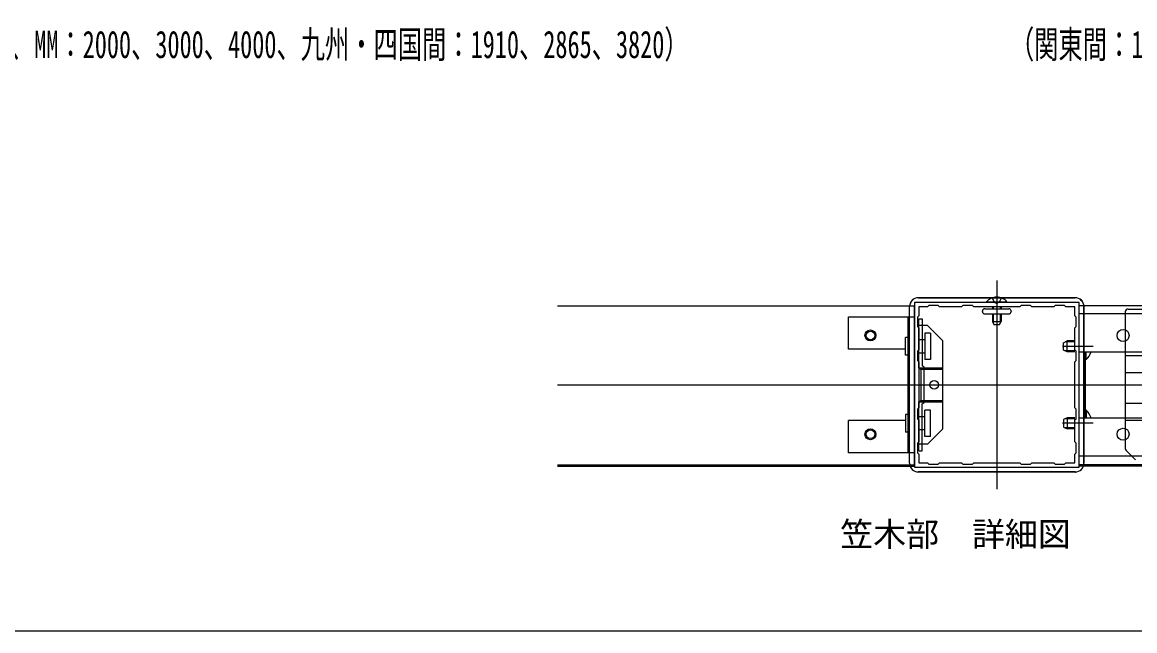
# Model space of a CAD drawing. Units: millimetres, scale not verified. Extents: x -875 to 875, y -1304 to 1297.
# Drawn here: x -369 to 138, y -1304 to -1027 of the extents above; entities that cross this region are included whole.
import ezdxf
from ezdxf.enums import TextEntityAlignment as Align

# ---------------------------------------------------------------- set-up
doc = ezdxf.new("R2010")
doc.units = ezdxf.units.MM
doc.header["$LTSCALE"] = 8
for name, color, linetype in [('0-1_USER1', 3, 'Continuous'), ('0-3_YKK_11E', 7, 'Continuous'), ('0-4_YKK_12', 2, 'Continuous'), ('0-5_YKK_13', 4, 'Continuous'), ('0-7_YKK_D', 6, 'Continuous'), ('0-8_YKK_ZWAK', 7, 'Continuous')]:
    doc.layers.add(name, color=color, linetype=linetype)
doc.styles.add('ＭＳ ゴシック', font='')
doc.styles.get('ＭＳ ゴシック').set_extended_font_data('MS Gothic')

msp = doc.modelspace()

# ---------------------------------------------------------------- linework, layer by layer
at = {"layer": '0-3_YKK_11E'}
msp.add_lwpolyline([(112.5, -1154.7), (37.5, -1154.7), (37.5, -1229.7), (112.5, -1229.7)], close=True, dxfattribs=at)
for points in [[(85.5, -1156.7), (64.5, -1156.7), (63.9, -1156.1), (59.6, -1156.1), (59, -1156.7), (49, -1156.7), (48.4, -1156.1), (44.1, -1156.1), (43.5, -1156.7), (39.5, -1156.7), (39.5, -1160.7), (38.9, -1161.3), (38.9, -1165.6), (39.5, -1166.2), (39.5, -1176.2), (38.9, -1176.8), (38.9, -1181.1), (39.5, -1181.7), (39.5, -1202.7), (38.9, -1203.3), (38.9, -1207.6), (39.5, -1208.2), (39.5, -1218.2), (38.9, -1218.8), (38.9, -1223.1), (39.5, -1223.7), (39.5, -1227.7), (43.5, -1227.7), (44.1, -1228.3), (48.4, -1228.3), (49, -1227.7), (59, -1227.7), (59.6, -1228.3), (63.9, -1228.3), (64.5, -1227.7), (85.5, -1227.7), (86.1, -1228.3), (90.4, -1228.3), (91, -1227.7), (101, -1227.7)], [(101, -1227.7), (101.6, -1228.3), (105.9, -1228.3), (106.5, -1227.7), (110.5, -1227.7), (110.5, -1223.7), (111.1, -1223.1), (111.1, -1218.8), (110.5, -1218.2), (110.5, -1208.2), (111.1, -1207.6), (111.1, -1203.3), (110.5, -1202.7), (110.5, -1181.7), (111.1, -1181.1), (111.1, -1176.8), (110.5, -1176.2), (110.5, -1166.2), (111.1, -1165.6), (111.1, -1161.3), (110.5, -1160.7), (110.5, -1156.7), (106.5, -1156.7), (105.9, -1156.1), (101.6, -1156.1), (101, -1156.7), (91, -1156.7), (90.4, -1156.1), (86.1, -1156.1), (85.5, -1156.7)]]:
    msp.add_lwpolyline(points, dxfattribs=at)
at = {"layer": '0-4_YKK_12'}
for p, q in [((75, -1144.7), (75, -1239.7)), ((-125, -1156.2), (37.5, -1156.2)), ((37.5, -1229.2), (37.5, -1156.2)), ((275, -1156.2), (112.5, -1156.2)), ((112.5, -1229.2), (112.5, -1156.2)), ((-125, -1192.2), (275, -1192.2)), ((-125, -1228.7), (37.5, -1228.7)), ((-125, -1229.2), (37.5, -1229.2)), ((275, -1228.7), (112.5, -1228.7)), ((275, -1229.2), (112.5, -1229.2))]:
    msp.add_line(p, q, dxfattribs=at)
at = {"layer": '0-5_YKK_13'}
for p, q in [((39.3, -1152.5), (110.7, -1152.5)), ((110.7, -1152.552), (39.3, -1152.552)), ((70.25, -1154.473), (70.25, -1154.7)), ((79.75, -1154.473), (70.25, -1154.473)), ((72.85, -1152.591), (73.855, -1154.607)), ((75, -1151.2), (75, -1165.254)), ((77.15, -1152.591), (76.145, -1154.607)), ((79.75, -1154.473), (79.75, -1154.7)), ((35.3, -1227.9), (35.3, -1156.5)), ((35.352, -1227.9), (35.352, -1156.5)), ((68.5, -1158.86), (68.5, -1158.537)), ((69.5, -1157.537), (80.5, -1157.537)), ((79.75, -1154.7), (70.25, -1154.7)), ((73, -1156.7), (73, -1157.537)), ((73.379, -1156.7), (73.379, -1157.537)), ((73.855, -1154.607), (75, -1155.216)), ((76.145, -1154.607), (75, -1155.216)), ((76.621, -1156.7), (76.621, -1157.537)), ((77, -1156.7), (77, -1157.537)), ((81.5, -1158.537), (81.5, -1158.86)), ((114.648, -1227.9), (114.648, -1156.5)), ((114.7, -1156.5), (114.7, -1227.9)), ((133.5, -1159), (133.5, -1221.162)), ((134.8, -1157.7), (150.2, -1157.7)), ((7.5, -1175.95), (7.5, -1161.2)), ((7.5, -1161.2), (37.5, -1161.2)), ((34.5, -1161.2), (34.5, -1223.2)), ((37.5, -1161.2), (37.5, -1223.2)), ((39.5, -1184.45), (39.5, -1162.2)), ((39.5, -1162.2), (41, -1162.2)), ((41, -1162.2), (41, -1165.2)), ((69.5, -1159.86), (80.5, -1159.86)), ((73, -1159.86), (73, -1163.3)), ((73, -1163.3), (77, -1163.3)), ((73, -1163.3), (73.7, -1164.7)), ((73.379, -1159.86), (73.379, -1164.058)), ((73.7, -1164.7), (76.3, -1164.7)), ((76.3, -1164.7), (77, -1163.3)), ((76.621, -1159.86), (76.621, -1164.058)), ((77, -1159.86), (77, -1163.3)), ((43.5, -1165.2), (39.5, -1165.2)), ((41, -1165.2), (41, -1183.584)), ((42.3, -1168.7), (42.3, -1180.7)), ((44.8, -1168.7), (42.3, -1168.7)), ((43.5, -1165.2), (50.5, -1172.2)), ((44.8, -1168.7), (44.8, -1180.7)), ((33.5, -1178.7), (33.5, -1170.7)), ((34.5, -1170.7), (33.5, -1170.7)), ((42.3, -1171.7), (39.5, -1171.7)), ((50.5, -1212.2), (50.5, -1172.2)), ((118.9, -1174.7), (104.9, -1174.7)), ((105.4, -1173), (107.1, -1172.2)), ((105.4, -1176.4), (105.4, -1173)), ((110.5, -1172.633), (106.18, -1172.633)), ((110.5, -1172.2), (107.1, -1172.2)), ((107.1, -1177.2), (107.1, -1172.2)), ((33.5, -1175.95), (7.5, -1175.95)), ((34.5, -1178.7), (33.5, -1178.7)), ((42.3, -1177.7), (38.9, -1177.7)), ((107.1, -1177.2), (105.4, -1176.4)), ((110.5, -1176.767), (106.18, -1176.767)), ((110.5, -1177.2), (107.1, -1177.2)), ((112.5, -1177.2), (152.5, -1177.2)), ((115.4, -1207.2), (115.4, -1177.2)), ((115.4, -1177.2), (115.4, -1180.6)), ((115.648, -1180.6), (115.648, -1177.2)), ((151.5, -1179), (133.5, -1179)), ((39.5, -1184.45), (40.5, -1185.027)), ((39.5, -1184.45), (50.5, -1184.45)), ((42, -1184.161), (41, -1183.584)), ((42, -1200.239), (42, -1184.161)), ((44.8, -1180.7), (42.3, -1180.7)), ((115.648, -1180.6), (115.4, -1180.6)), ((40.5, -1185.027), (40.5, -1199.373)), ((40.5, -1185.027), (50.5, -1185.027)), ((151.5, -1186.7), (133.5, -1186.7)), ((39.5, -1199.95), (40.5, -1199.373)), ((39.5, -1222.2), (39.5, -1199.95)), ((39.5, -1199.95), (50.5, -1199.95)), ((40.5, -1199.373), (50.5, -1199.373)), ((41, -1200.816), (42, -1200.239)), ((41, -1219.2), (41, -1200.816)), ((42.3, -1215.7), (42.3, -1203.7)), ((44.8, -1203.7), (42.3, -1203.7)), ((44.8, -1215.7), (44.8, -1203.7)), ((115.4, -1207.2), (115.4, -1203.8)), ((115.648, -1203.8), (115.4, -1203.8)), ((115.648, -1203.8), (115.648, -1207.2)), ((151.5, -1200.7), (133.5, -1200.7)), ((33.5, -1208.45), (7.5, -1208.45)), ((7.5, -1223.2), (7.5, -1208.45)), ((42.3, -1206.7), (38.9, -1206.7)), ((118.9, -1209.7), (104.9, -1209.7)), ((107.1, -1207.2), (105.4, -1208)), ((105.4, -1208), (105.4, -1211.4)), ((110.5, -1207.633), (106.18, -1207.633)), ((110.5, -1207.2), (107.1, -1207.2)), ((107.1, -1207.2), (107.1, -1212.2)), ((112.5, -1207.2), (152.5, -1207.2)), ((151.5, -1208.4), (133.5, -1208.4)), ((34.5, -1213.7), (33.5, -1213.7)), ((42.3, -1212.7), (39.5, -1212.7)), ((43.5, -1219.2), (50.5, -1212.2)), ((105.4, -1211.4), (107.1, -1212.2)), ((110.5, -1211.767), (106.18, -1211.767)), ((110.5, -1212.2), (107.1, -1212.2)), ((43.5, -1219.2), (39.5, -1219.2)), ((41, -1222.2), (41, -1219.2)), ((44.8, -1215.7), (42.3, -1215.7)), ((37.5, -1223.2), (7.5, -1223.2)), ((39.5, -1222.2), (41, -1222.2)), ((138.119, -1226.319), (133.881, -1222.081)), ((110.7, -1231.848), (39.3, -1231.848)), ((110.7, -1231.9), (39.3, -1231.9))]:
    msp.add_line(p, q, dxfattribs=at)
for points in [[(112.5, -1224.7), (112.5, -1159.7), (152.5, -1159.7), (152.5, -1177.2)], [(34.5, -1205.7), (33.5, -1205.7), (33.5, -1213.7)], [(152.5, -1207.2), (152.5, -1224.7), (112.5, -1224.7)]]:
    msp.add_lwpolyline(points, dxfattribs=at)
for centre, radius in [((17.5, -1169.7), 2.5), ((17.5, -1169.7), 2), ((132.5, -1169.7), 2.75), ((46.5, -1192.2), 2), ((17.5, -1214.7), 2.5), ((17.5, -1214.7), 2), ((132.5, -1214.7), 2.75)]:
    msp.add_circle(centre, radius, dxfattribs=at)
for centre, radius, start, end in [((39.3, -1156.5), 4, 90, 180), ((39.3, -1156.5), 3.948, 90, 180), ((75, -1158.3), 6.1, 38.85935, 141.14065), ((110.7, -1156.5), 4, 0, 90), ((110.7, -1156.5), 3.948, 0, 90), ((69.5, -1158.537), 1, 90, 180), ((69.5, -1158.86), 1, 180, 270), ((80.5, -1158.537), 1, 0, 90), ((80.5, -1158.86), 1, 270, 0), ((134.8, -1159), 1.3, 90, 180), ((110.7, -1174.7), 7.7, 309.98312, 341.05409), ((110.7, -1209.7), 7.7, 18.94591, 50.01688), ((134.8, -1221.162), 1.3, 180, 225), ((39.3, -1227.9), 4, 180, 270), ((39.3, -1227.9), 3.948, 180, 270), ((110.7, -1227.9), 3.948, 270, 0), ((110.7, -1227.9), 4, 270, 0), ((110.7, -1227.9), 3.948, 355.6416, 0), ((110.7, -1227.9), 4, 355.69878, 0), ((110.7, -1227.9), 3.948, 270, 274.35852), ((110.7, -1227.9), 4, 270, 274.30134)]:
    msp.add_arc(centre, radius, start, end, dxfattribs=at)
at = {"layer": '0-8_YKK_ZWAK'}
msp.add_lwpolyline([(-875, -1304.2), (875, -1304.2), (875, 1245.8)], dxfattribs=at)

# ---------------------------------------------------------------- texts
at = {"layer": '0-1_USER1', "style": 'ＭＳ ゴシック'}
msp.add_text('笠木部  詳細図', height=11, dxfattribs=at).set_placement((3.722, -1269.013), align=Align.BOTTOM_LEFT)
at = {"layer": '0-7_YKK_D', "style": 'ＭＳ ゴシック', "width": 0.65}
for s, p in [('（関東間：1820、2730、3640、MM：2000、3000、4000、九州・四国間：1910、2865、3820）', (-517.645, -1047.098)), ('（関東間：1820、2730、3640、MM：2000、3000、4000、九州・四国間：1910、2865、3820', (80.986, -1047.098))]:
    msp.add_text(s, height=12.46, dxfattribs=at).set_placement(p, align=Align.BOTTOM_LEFT)

doc.saveas('drawing.dxf')
